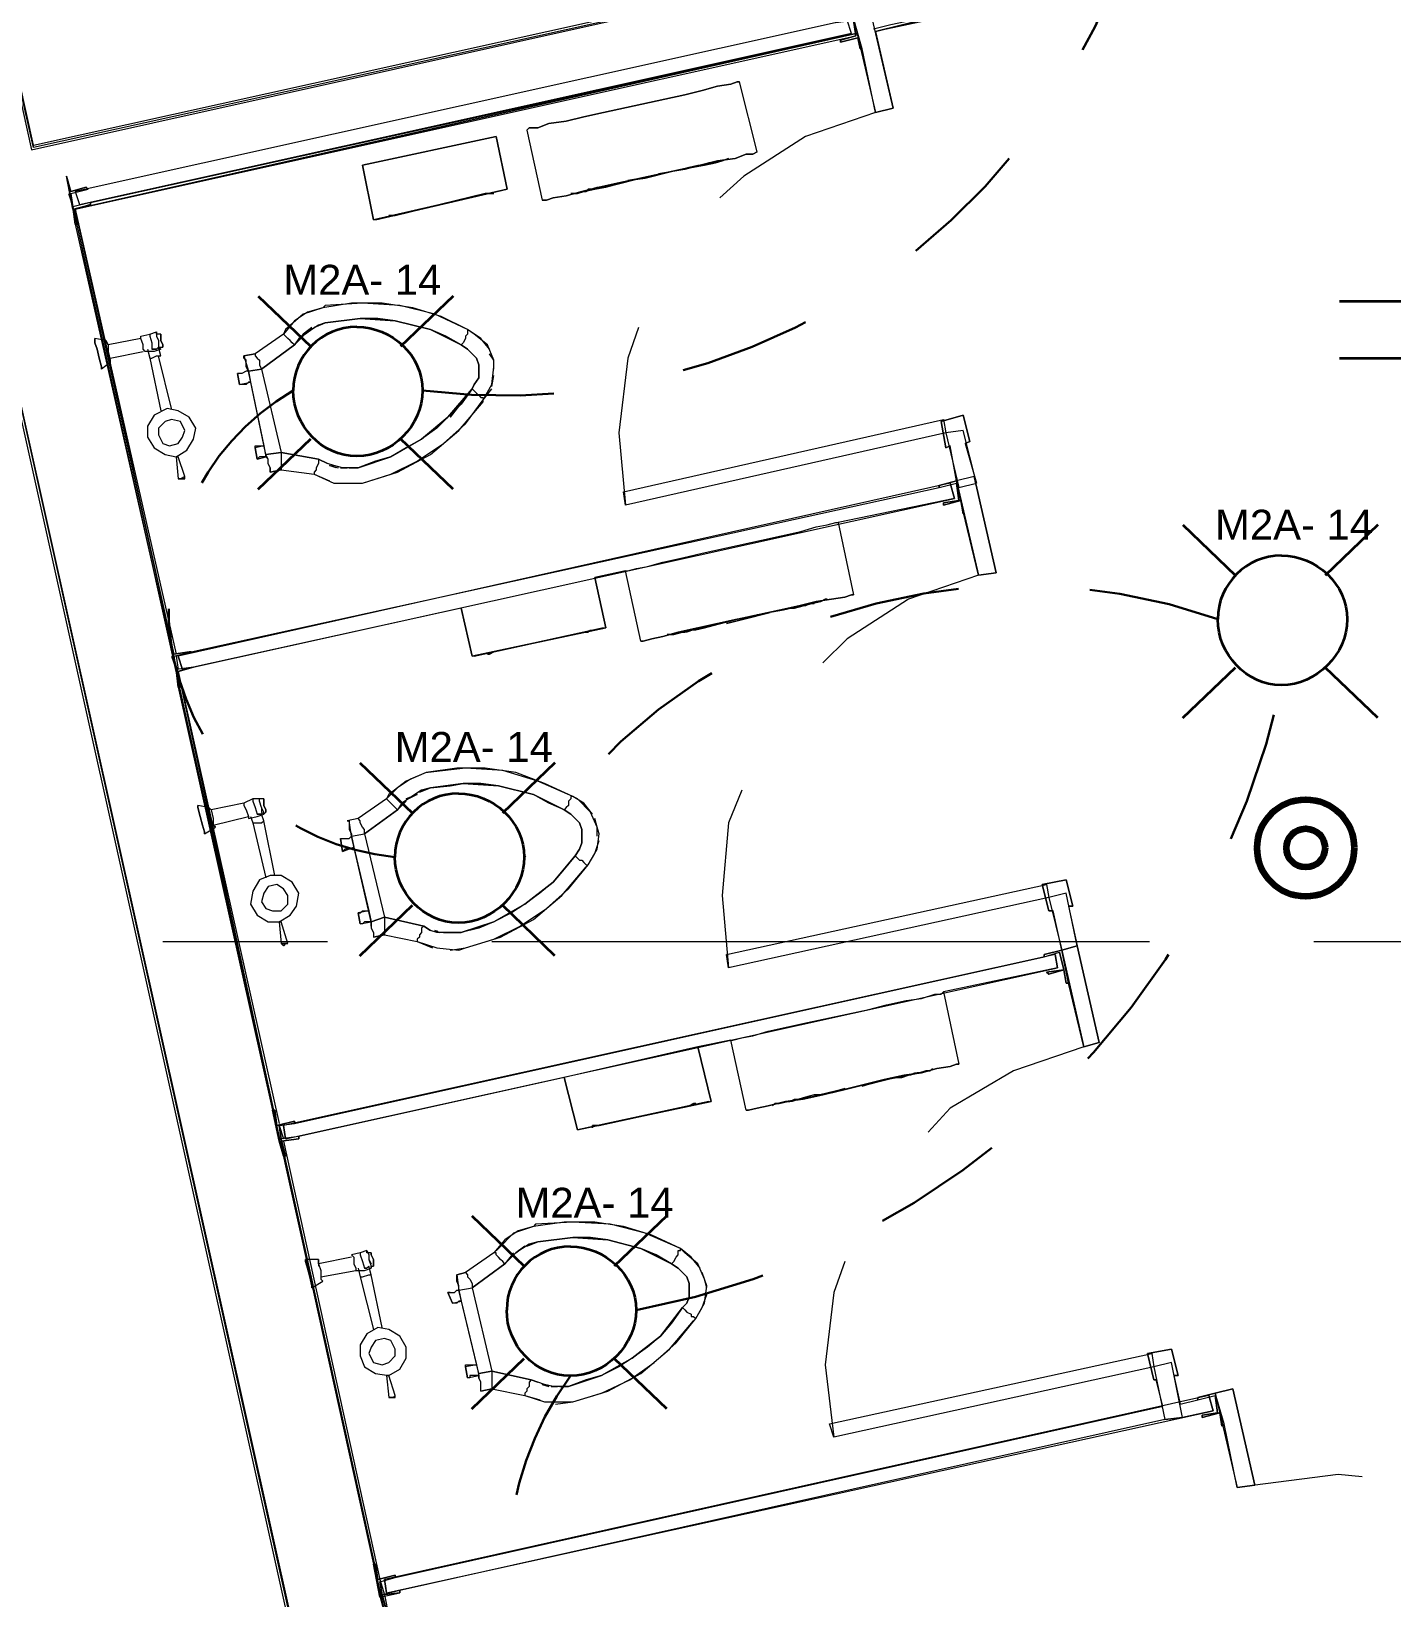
# Model space of a CAD drawing. Header units: millimetres. Extents: x 0.7 to 36.3, y 0.6 to 47.9.
# Drawn here: x 23.457 to 24.491, y 11.941 to 13.131 of the extents above; entities that cross this region are included whole.
import ezdxf

# ---------------------------------------------------------------- set-up
doc = ezdxf.new("R2010")
doc.units = ezdxf.units.MM
doc.header["$LTSCALE"] = 0.007
doc.linetypes.add('HIDDEN', pattern=[9.525, 6.35, -3.175])
doc.layers.add('Dotted', color=1, linetype='HIDDEN', lineweight=30, true_color=0xff0000)
doc.layers.add('PDF2_Geometry', color=7, linetype='Continuous')
doc.layers.add('PDF_Text', color=7, linetype='Continuous')
doc.layers.add('PDF_Geometry', color=7, linetype='Continuous', true_color=0x777777)
doc.styles.add('PDF Arial', font='arial.ttf')

msp = doc.modelspace()

# ---------------------------------------------------------------- linework, layer by layer
at = {"layer": 'Dotted', "color": 0, "linetype": 'Continuous', "lineweight": 200}
for radius in [0.0369, 0.0147]:
    msp.add_circle((24.426, 12.5105), radius, dxfattribs=at)
at = {"layer": 'Dotted', "linetype": 'HIDDEN', "lineweight": 30}
for centre, radius, start, end in [((23.8166, 13.3545), 0.5002, 262.9041, 36.4588), ((23.7524, 12.6934), 0.1907, 120.2114, 264.3649), ((24.2094, 12.2619), 0.4482, 70.476, 147.364), ((23.804, 12.7668), 0.618, 280.5447, 347.6186), ((24.0674, 11.9636), 0.2477, 143.969, 277.3678)]:
    msp.add_arc(centre, radius, start, end, dxfattribs=at)
at = {"layer": 'PDF2_Geometry', "lineweight": 35}
for points in [[(24.4518, 12.9261), (24.6168, 12.9261)], [(24.4518, 12.8827), (24.6168, 12.8827)]]:
    msp.add_lwpolyline(points, dxfattribs=at)
at = {"layer": 'PDF_Geometry', "lineweight": 18}
for points in [[(23.8274, 11.1495), (23.419, 12.9828), (23.3624, 13.2428), (23.4107, 13.2528), (23.4574, 13.0411), (24.1007, 13.1845), (23.9557, 13.8344), (23.3124, 13.6911), (23.3291, 13.6194), (23.2807, 13.6094), (23.2641, 13.6811), (23.2591, 13.6794), (22.9891, 13.6194), (22.9691, 13.7094), (23.984, 13.9361), (24.004, 13.8461), (24.159, 13.1461), (24.1107, 13.1361), (24.0974, 13.1328)], [(23.5024, 13.0011), (24.084, 13.1295)], [(23.489, 12.9978), (23.8957, 11.1645), (24.534, 11.3062)]]:
    msp.add_lwpolyline(points, dxfattribs=at)
at = {"layer": 'PDF_Geometry', "lineweight": 9}
for points in [[(23.3157, 13.6894), (23.954, 13.8311), (24.0974, 13.1861), (24.099, 13.1861), (24.099, 13.1845), (23.459, 13.0428), (23.4107, 13.2545), (23.459, 13.0428), (23.459, 13.0445), (23.4124, 13.2545), (23.4107, 13.2545), (23.4107, 13.2528), (23.4574, 13.0411), (24.1007, 13.1845)], [(23.419, 12.9828), (23.3624, 13.2428), (23.3607, 13.2428), (23.359, 13.2428), (23.4174, 12.9811), (23.4174, 12.9828), (23.419, 12.9828), (23.7907, 11.3145)], [(24.2023, 13.2478), (24.1424, 13.2345), (24.1624, 13.1445), (24.1607, 13.1445), (24.1607, 13.1461), (24.1607, 13.1445), (24.1624, 13.1445), (24.099, 13.1311), (24.1607, 13.1461), (24.099, 13.1311), (24.1124, 13.0728), (24.0957, 13.1445), (24.0824, 13.1411), (24.099, 13.0695), (24.1124, 13.0728), (24.099, 13.0695), (24.089, 13.1178), (24.0874, 13.1178), (24.0857, 13.1261), (24.0724, 13.1228), (24.0724, 13.1245), (24.084, 13.1278), (24.0824, 13.1395)], [(24.0807, 13.1295), (23.5024, 13.0011), (23.5024, 12.9995), (23.4907, 12.9961), (24.084, 13.1278)], [(24.084, 13.1295), (23.4907, 12.9961), (24.084, 13.1295)], [(23.5024, 13.0011), (24.084, 13.1295)], [(24.009, 13.0395), (23.9957, 13.0928)], [(24.099, 13.0695), (24.0457, 13.0511), (23.999, 13.0211), (23.9807, 13.0045)], [(23.834, 13.0561), (23.8457, 13.0028)], [(23.9774, 13.0311), (23.9757, 13.0311), (23.9724, 13.0311), (23.9674, 13.0295), (23.9607, 13.0278), (23.954, 13.0261), (23.934, 13.0228), (23.9507, 13.0261), (23.9574, 13.0278), (23.964, 13.0295), (23.969, 13.0295), (23.974, 13.0311), (23.9774, 13.0311), (23.9774, 13.0328)], [(23.489, 12.9961), (23.484, 13.0211), (23.4874, 13.0095), (23.499, 13.0128), (23.5007, 13.0111)], [(23.819, 13.0111), (23.719, 12.9878), (23.819, 13.0111)], [(23.4857, 13.0078), (23.489, 12.9978), (23.4907, 12.9845), (23.489, 12.9978), (23.4924, 12.9845), (23.4907, 12.9845), (23.5624, 12.6678), (23.5657, 12.6578), (23.5774, 12.6595), (23.579, 12.6595), (24.1474, 12.7845), (24.1474, 12.7861), (24.1607, 12.7895), (24.1557, 12.8161)], [(23.4874, 13.0078), (23.489, 12.9978)], [(23.8024, 13.0078), (23.734, 12.9911), (23.8024, 13.0078)], [(23.4907, 12.9961), (23.4907, 12.9961)], [(23.4907, 12.9845), (23.4924, 12.9845), (23.4907, 12.9961), (23.5657, 12.6578), (23.4907, 12.9961), (23.5674, 12.6578)], [(23.4907, 12.9961), (23.4907, 12.9961)], [(23.7857, 11.3262), (23.4174, 12.9811), (23.4174, 12.9828)], [(23.7874, 11.3262), (23.419, 12.9828), (23.7874, 11.3262)], [(23.639, 12.7995), (23.639, 12.7961), (23.6474, 12.7978), (23.6724, 12.7945), (23.6874, 12.7878), (23.704, 12.7878), (23.709, 12.7878), (23.7357, 12.7961), (23.7607, 12.8095), (23.7824, 12.8278), (23.8007, 12.8495), (23.8007, 12.8511), (23.8074, 12.8628), (23.809, 12.8761), (23.809, 12.8811), (23.804, 12.8928), (23.794, 12.9011), (23.789, 12.9045), (23.764, 12.9161), (23.7374, 12.9228), (23.709, 12.9245), (23.6807, 12.9228), (23.679, 12.9211), (23.664, 12.9161), (23.6507, 12.9045), (23.649, 12.9011), (23.6274, 12.8861), (23.619, 12.8845), (23.6274, 12.8861), (23.6274, 12.8845), (23.629, 12.8828), (23.6307, 12.8811), (23.6307, 12.8778), (23.6324, 12.8745), (23.6224, 12.8728), (23.624, 12.8645), (23.634, 12.8161), (23.6357, 12.8078), (23.6374, 12.8061)], [(23.8057, 12.8895), (23.799, 12.8978), (23.789, 12.9045), (23.769, 12.9145), (23.7474, 12.9211), (23.724, 12.9245), (23.7007, 12.9245), (23.679, 12.9211), (23.6674, 12.9178), (23.6574, 12.9111), (23.649, 12.9011), (23.6274, 12.8861)], [(23.6707, 12.9061), (23.664, 12.9011), (23.6574, 12.8928), (23.6324, 12.8745), (23.6474, 12.8111), (23.6757, 12.8061), (23.6824, 12.8028), (23.6757, 12.8061), (23.6757, 12.8028), (23.674, 12.7995), (23.674, 12.7978), (23.6724, 12.7961), (23.6724, 12.7945), (23.684, 12.7895)], [(23.6724, 12.9061), (23.6807, 12.9095), (23.6757, 12.9078), (23.6707, 12.9045), (23.6657, 12.9011), (23.6607, 12.8978), (23.6574, 12.8928), (23.6557, 12.8945), (23.654, 12.8961), (23.6524, 12.8978), (23.6507, 12.8995), (23.649, 12.9011)], [(23.664, 12.9011), (23.6707, 12.9061), (23.6657, 12.9011)], [(23.7924, 12.8595), (23.784, 12.8478), (23.774, 12.8378), (23.7657, 12.8295), (23.754, 12.8211), (23.7424, 12.8145), (23.7307, 12.8078), (23.719, 12.8045), (23.7057, 12.7995), (23.7307, 12.8078), (23.754, 12.8211), (23.774, 12.8378), (23.754, 12.8211), (23.7307, 12.8078), (23.7057, 12.7995), (23.699, 12.7995), (23.7057, 12.7995), (23.7307, 12.8078), (23.754, 12.8211), (23.774, 12.8378), (23.7924, 12.8595), (23.794, 12.8628), (23.7974, 12.8678), (23.7974, 12.8728), (23.7974, 12.8778), (23.7957, 12.8828), (23.7924, 12.8861), (23.789, 12.8895), (23.784, 12.8928), (23.7607, 12.9045), (23.734, 12.9111), (23.7074, 12.9128), (23.6807, 12.9095), (23.6724, 12.9061), (23.6807, 12.9095), (23.7074, 12.9128), (23.734, 12.9111), (23.7607, 12.9045), (23.784, 12.8928), (23.7724, 12.8995), (23.7607, 12.9045), (23.7474, 12.9078), (23.734, 12.9111), (23.7207, 12.9128), (23.7074, 12.9128), (23.694, 12.9111), (23.6807, 12.9095), (23.7074, 12.9128), (23.734, 12.9111), (23.7607, 12.9045), (23.784, 12.8928)], [(23.789, 12.9045), (23.789, 12.9028), (23.789, 12.9011), (23.7874, 12.8995), (23.7874, 12.8978), (23.7857, 12.8945), (23.784, 12.8928), (23.789, 12.8895), (23.7924, 12.8861), (23.7957, 12.8828), (23.7974, 12.8778), (23.7974, 12.8728), (23.7974, 12.8678), (23.794, 12.8628), (23.7924, 12.8595), (23.7757, 12.8378), (23.7924, 12.8595), (23.794, 12.8578), (23.7957, 12.8561), (23.7974, 12.8545), (23.799, 12.8528), (23.8007, 12.8528), (23.8007, 12.8511)], [(23.919, 12.9061), (23.9107, 12.8828), (23.904, 12.8261), (23.909, 12.7711), (23.9074, 12.7811), (24.1507, 12.8361), (24.1524, 12.8261), (23.909, 12.7711)], [(23.514, 12.8961), (23.5057, 12.8978)], [(23.5407, 12.8978), (23.5157, 12.8928), (23.514, 12.8961), (23.5157, 12.8928), (23.5157, 12.8878), (23.5174, 12.8811), (23.5174, 12.8795), (23.5107, 12.8745)], [(23.5557, 12.9011), (23.5524, 12.9011), (23.5524, 12.9028), (23.5524, 12.8995), (23.554, 12.8961), (23.554, 12.8911), (23.5557, 12.8895), (23.5507, 12.8878), (23.544, 12.8878), (23.5424, 12.8895), (23.5424, 12.8928), (23.5407, 12.8978), (23.5407, 12.8995), (23.5474, 12.9011), (23.5524, 12.9028)], [(23.5474, 12.9011), (23.5474, 12.8995), (23.549, 12.8945), (23.549, 12.8895)], [(23.554, 12.8961), (23.554, 12.8928), (23.554, 12.8911), (23.5557, 12.8895)], [(23.6224, 12.8728), (23.6324, 12.8745), (23.6574, 12.8928), (23.664, 12.8995), (23.6574, 12.8928)], [(23.5174, 12.8828), (23.5424, 12.8878)], [(23.5174, 12.8795), (23.5174, 12.8811)], [(23.5457, 12.8895), (23.5474, 12.8828), (23.549, 12.8828), (23.5524, 12.8845), (23.5557, 12.8845), (23.554, 12.8911), (23.5574, 12.8911)], [(23.5474, 12.8828), (23.5557, 12.8428)], [(23.564, 12.8445), (23.554, 12.8845)], [(23.809, 12.8745), (23.809, 12.8811), (23.8057, 12.8861)], [(23.6474, 12.7978), (23.639, 12.7961), (23.639, 12.7978), (23.639, 12.7995), (23.6374, 12.8028), (23.6374, 12.8061), (23.6357, 12.8095), (23.6224, 12.8728), (23.6207, 12.8728), (23.6174, 12.8711), (23.6157, 12.8711), (23.614, 12.8711), (23.6157, 12.8628), (23.614, 12.8711)], [(23.6324, 12.8745), (23.6474, 12.8111), (23.6357, 12.8095), (23.6474, 12.8111)], [(23.8074, 12.8611), (23.809, 12.8695)], [(23.6957, 12.7878), (23.709, 12.7878), (23.7307, 12.7945), (23.7507, 12.8045), (23.7707, 12.8178), (23.7874, 12.8328), (23.8007, 12.8511), (23.8074, 12.8595)], [(24.1524, 12.8145), (24.149, 12.8345), (24.1524, 12.8145)], [(24.1707, 12.8195), (24.1657, 12.8395), (24.1707, 12.8195)], [(23.7057, 12.7995), (23.699, 12.7995), (23.694, 12.7995), (23.6874, 12.8011), (23.6824, 12.8028), (23.6757, 12.8061), (23.6474, 12.8111), (23.6474, 12.8078), (23.6474, 12.8045), (23.6474, 12.8028), (23.6474, 12.7995), (23.6474, 12.7978), (23.6724, 12.7945)], [(24.1673, 12.8178), (24.1707, 12.8195), (24.1673, 12.8178)], [(24.1673, 12.8178), (24.1757, 12.7878)], [(23.5674, 12.8078), (23.569, 12.7911)], [(23.5674, 12.8078), (23.569, 12.8078), (23.5674, 12.8078)], [(23.574, 12.7911), (23.574, 12.7928), (23.569, 12.8078)], [(23.689, 12.7995), (23.684, 12.8011), (23.6907, 12.7995)], [(23.6857, 12.8011), (23.6874, 12.8011)], [(23.694, 12.7995), (23.6957, 12.7995)], [(23.569, 12.7911), (23.569, 12.7911)], [(23.5724, 12.6462), (24.159, 12.7761), (24.1557, 12.7878), (23.569, 12.6562), (23.5724, 12.6462), (23.569, 12.6562)], [(24.1557, 12.7878), (24.159, 12.7761), (24.0707, 12.7578), (24.0824, 12.7028)], [(24.174, 12.7928), (24.1907, 12.7195), (24.174, 12.7928), (24.1607, 12.7895), (24.1773, 12.7178), (24.1907, 12.7195), (24.1773, 12.7178), (24.1657, 12.7661), (24.1657, 12.7645), (24.164, 12.7745), (24.1507, 12.7711), (24.1507, 12.7728), (24.1624, 12.7745), (24.1607, 12.7878)], [(23.909, 12.7211), (23.9107, 12.7211), (23.9174, 12.7228), (23.9257, 12.7245), (23.9374, 12.7278), (23.9524, 12.7311), (23.9674, 12.7345), (24.0124, 12.7445), (24.0274, 12.7478), (24.0424, 12.7511), (24.054, 12.7545), (24.0624, 12.7561), (24.069, 12.7578), (24.0707, 12.7578)], [(23.9207, 12.6678), (23.909, 12.7211), (23.8857, 12.7161)], [(24.1773, 12.7178), (24.124, 12.6995), (24.0774, 12.6695), (24.059, 12.6512)], [(23.784, 12.6928), (23.5807, 12.6478), (23.569, 12.6445)], [(23.8924, 12.6778), (23.794, 12.6562), (23.8924, 12.6778)], [(23.9524, 12.6745), (23.954, 12.6745), (23.9574, 12.6762), (23.9624, 12.6762), (23.969, 12.6778), (23.9757, 12.6795), (23.994, 12.6845), (23.979, 12.6812), (23.9724, 12.6795), (23.9657, 12.6778), (23.9607, 12.6762), (23.9557, 12.6745), (23.9524, 12.6745), (23.9507, 12.6745)], [(23.5674, 12.6445), (23.5624, 12.6678), (23.5657, 12.6578), (23.5774, 12.6595), (23.579, 12.6595), (23.5774, 12.6595), (23.5657, 12.6578), (23.5624, 12.6678)], [(23.8774, 12.6745), (23.809, 12.6595), (23.8774, 12.6745)], [(23.564, 12.6562), (23.5674, 12.6462), (23.569, 12.6328), (23.5674, 12.6462), (23.5707, 12.6328), (23.569, 12.6328), (23.6407, 12.3112), (23.6424, 12.3112), (23.644, 12.2995), (23.6574, 12.3028), (23.6574, 12.3012), (23.6574, 12.3028), (23.644, 12.2995), (23.6424, 12.3112), (23.6407, 12.3112)], [(23.5657, 12.6562), (23.5674, 12.6462)], [(23.5674, 12.6562), (23.569, 12.6462)], [(23.569, 12.6445), (23.5807, 12.6478), (23.569, 12.6445)], [(23.569, 12.6328), (23.5707, 12.6328), (23.569, 12.6445), (23.644, 12.2995), (23.569, 12.6445), (23.6457, 12.3012)], [(23.7157, 12.4512), (23.7157, 12.4545), (23.7007, 12.5195), (23.7107, 12.5212), (23.7257, 12.4578), (23.7157, 12.4545), (23.7157, 12.4512), (23.7157, 12.4495), (23.7174, 12.4462), (23.7174, 12.4445), (23.7174, 12.4428), (23.7257, 12.4445), (23.7507, 12.4395), (23.7657, 12.4345), (23.7824, 12.4328), (23.7874, 12.4345), (23.814, 12.4428), (23.839, 12.4562), (23.8607, 12.4745), (23.879, 12.4962), (23.8807, 12.4978), (23.8874, 12.5095), (23.889, 12.5212), (23.8874, 12.5262), (23.8824, 12.5378), (23.8724, 12.5478), (23.869, 12.5495), (23.8424, 12.5612), (23.8157, 12.5695), (23.7874, 12.5712), (23.759, 12.5678), (23.7574, 12.5678), (23.7424, 12.5612), (23.729, 12.5512), (23.7274, 12.5478), (23.7057, 12.5328), (23.6974, 12.5312), (23.699, 12.5312), (23.699, 12.5295), (23.699, 12.5278), (23.699, 12.5245), (23.7007, 12.5212), (23.7007, 12.5195), (23.699, 12.5312)], [(23.884, 12.5362), (23.8774, 12.5445), (23.869, 12.5495), (23.8474, 12.5595), (23.8257, 12.5678), (23.8024, 12.5712), (23.7807, 12.5712), (23.7574, 12.5678), (23.7457, 12.5628), (23.7357, 12.5562), (23.7274, 12.5478), (23.7057, 12.5328)], [(23.7757, 12.4462), (23.7707, 12.4462), (23.7774, 12.4462), (23.784, 12.4462), (23.809, 12.4545), (23.8324, 12.4678), (23.854, 12.4845), (23.8707, 12.5045), (23.874, 12.5095), (23.8757, 12.5145), (23.8757, 12.5195), (23.8757, 12.5245), (23.874, 12.5295), (23.8707, 12.5328), (23.8674, 12.5362), (23.8624, 12.5395), (23.839, 12.5512), (23.8124, 12.5578), (23.7857, 12.5595), (23.7607, 12.5562), (23.7524, 12.5528), (23.7607, 12.5562), (23.7757, 12.5578), (23.7857, 12.5595), (23.8124, 12.5578), (23.839, 12.5512), (23.8624, 12.5395), (23.8507, 12.5445), (23.839, 12.5512), (23.8257, 12.5545), (23.8124, 12.5578), (23.799, 12.5595), (23.7857, 12.5595), (23.7724, 12.5578), (23.7607, 12.5562), (23.7757, 12.5578), (23.7857, 12.5595), (23.8124, 12.5578), (23.839, 12.5512), (23.8624, 12.5395)], [(23.634, 12.5478), (23.6307, 12.5478), (23.6257, 12.5478), (23.619, 12.5445), (23.594, 12.5395), (23.5924, 12.5412), (23.594, 12.5395), (23.5957, 12.5328), (23.5957, 12.5278), (23.5974, 12.5262)], [(23.6257, 12.5478), (23.6257, 12.5462), (23.6274, 12.5412), (23.629, 12.5362)], [(23.6324, 12.5412), (23.6324, 12.5378), (23.634, 12.5362), (23.634, 12.5378), (23.6324, 12.5412), (23.6307, 12.5462), (23.6307, 12.5478)], [(23.7524, 12.5528), (23.7607, 12.5562), (23.754, 12.5545), (23.749, 12.5512), (23.744, 12.5478), (23.739, 12.5445), (23.7357, 12.5395), (23.734, 12.5412), (23.7324, 12.5428), (23.7307, 12.5445), (23.729, 12.5462), (23.7274, 12.5478)], [(23.7507, 12.5512), (23.7424, 12.5478), (23.7507, 12.5512), (23.744, 12.5478)], [(23.869, 12.5495), (23.8674, 12.5495), (23.8674, 12.5478), (23.8657, 12.5462), (23.8657, 12.5428), (23.864, 12.5412), (23.8624, 12.5395), (23.8674, 12.5362), (23.8707, 12.5328), (23.874, 12.5295), (23.8757, 12.5245), (23.8757, 12.5195), (23.8757, 12.5145), (23.874, 12.5095), (23.8707, 12.5045), (23.854, 12.4845), (23.8324, 12.4678), (23.809, 12.4545), (23.784, 12.4462), (23.7774, 12.4462)], [(23.9974, 12.5545), (23.9874, 12.5295), (23.9824, 12.4745), (23.9874, 12.4195), (23.9857, 12.4295), (24.229, 12.4828), (24.2307, 12.4728), (23.9874, 12.4195)], [(23.5924, 12.5412), (23.584, 12.5428)], [(23.619, 12.5445), (23.619, 12.5428), (23.6207, 12.5395), (23.6224, 12.5345), (23.6224, 12.5328), (23.629, 12.5345), (23.634, 12.5362), (23.6357, 12.5378)], [(23.6424, 12.4895), (23.634, 12.5312), (23.6324, 12.5362)], [(23.7107, 12.5212), (23.7357, 12.5395), (23.7424, 12.5462), (23.7357, 12.5395), (23.7107, 12.5212), (23.7257, 12.4578), (23.7257, 12.4545), (23.7257, 12.4512), (23.7257, 12.4478), (23.7257, 12.4462), (23.7257, 12.4445), (23.7507, 12.4395)], [(23.7357, 12.5395), (23.7424, 12.5462)], [(23.589, 12.5212), (23.5974, 12.5262), (23.5957, 12.5278), (23.6224, 12.5345)], [(23.624, 12.5345), (23.6257, 12.5295), (23.6357, 12.4878)], [(23.6257, 12.5295), (23.6274, 12.5295), (23.6324, 12.5295), (23.634, 12.5312)], [(23.7007, 12.5195), (23.7107, 12.5212), (23.7107, 12.5245), (23.709, 12.5262), (23.7074, 12.5295), (23.7074, 12.5312), (23.7057, 12.5328), (23.6974, 12.5312)], [(23.8874, 12.5195), (23.8874, 12.5262), (23.8857, 12.5328)], [(23.6924, 12.5178), (23.694, 12.5078), (23.6924, 12.5178), (23.694, 12.5178), (23.6957, 12.5178), (23.6974, 12.5178), (23.699, 12.5178), (23.7007, 12.5195), (23.7024, 12.5112), (23.714, 12.4628), (23.7157, 12.4545), (23.7257, 12.4578), (23.7557, 12.4512), (23.7607, 12.4478), (23.7557, 12.4512), (23.754, 12.4495), (23.754, 12.4462), (23.7524, 12.4445), (23.7524, 12.4428), (23.7507, 12.4412), (23.7507, 12.4395), (23.7624, 12.4345)], [(23.7757, 12.4328), (23.7874, 12.4345), (23.809, 12.4412), (23.829, 12.4512), (23.849, 12.4645), (23.8657, 12.4795), (23.8807, 12.4978), (23.8857, 12.5062), (23.889, 12.5162)], [(23.8707, 12.5045), (23.8624, 12.4945), (23.854, 12.4845), (23.844, 12.4762), (23.8324, 12.4678), (23.8224, 12.4612), (23.809, 12.4545), (23.7974, 12.4495), (23.784, 12.4462), (23.809, 12.4545), (23.8324, 12.4678), (23.854, 12.4845), (23.8707, 12.5045), (23.8724, 12.5028), (23.874, 12.5012), (23.8757, 12.5012), (23.8774, 12.4995), (23.879, 12.4978), (23.8807, 12.4978)], [(24.2307, 12.4628), (24.2257, 12.4828), (24.2307, 12.4628)], [(24.2457, 12.4662), (24.2523, 12.4362), (24.244, 12.4762), (24.2307, 12.4728), (24.2407, 12.4328), (24.2523, 12.4362), (24.2407, 12.4328), (24.234, 12.4628)], [(24.249, 12.4662), (24.244, 12.4862), (24.249, 12.4662)], [(24.2457, 12.4662), (24.249, 12.4662), (24.2457, 12.4662)], [(23.6457, 12.4545), (23.6474, 12.4378), (23.649, 12.4362)], [(23.6457, 12.4545), (23.6474, 12.4545), (23.6457, 12.4545)], [(23.6524, 12.4378), (23.6474, 12.4545)], [(23.784, 12.4462), (23.779, 12.4462), (23.7724, 12.4462), (23.7657, 12.4462), (23.7607, 12.4478), (23.7557, 12.4512), (23.7257, 12.4578)], [(23.5574, 12.4395), (23.6824, 12.4395)], [(23.7257, 12.4445), (23.7174, 12.4428)], [(23.7657, 12.4478), (23.7657, 12.4462)], [(23.7724, 12.4462), (23.774, 12.4462)], [(23.8074, 12.4395), (24.3073, 12.4395)], [(24.4323, 12.4395), (24.5573, 12.4395)], [(23.6457, 12.2878), (23.6407, 12.3112), (23.6424, 12.3112), (23.644, 12.2995), (23.6574, 12.3028), (23.6574, 12.3012), (24.2273, 12.4278), (24.2273, 12.4295), (24.2407, 12.4328), (24.2523, 12.4362), (24.269, 12.3628), (24.2523, 12.4362), (24.2407, 12.4328), (24.2573, 12.3595), (24.269, 12.3628), (24.2573, 12.3595), (24.2457, 12.4078), (24.244, 12.4078), (24.2423, 12.4178), (24.2307, 12.4145), (24.229, 12.4162), (24.2423, 12.4178), (24.239, 12.4312)], [(23.6507, 12.2895), (24.2373, 12.4195), (24.2357, 12.4295), (23.649, 12.2995), (23.6507, 12.2895), (23.649, 12.2995)], [(23.6524, 12.4378), (23.6524, 12.4378)], [(24.2357, 12.4295), (24.2373, 12.4195), (24.1507, 12.4012), (24.1624, 12.3462)], [(23.989, 12.3645), (23.9907, 12.3645), (23.9974, 12.3662), (24.0057, 12.3678), (24.0174, 12.3712), (24.0324, 12.3745), (24.0474, 12.3778), (24.094, 12.3878), (24.1074, 12.3912), (24.1224, 12.3945), (24.134, 12.3962), (24.144, 12.3995), (24.149, 12.3995), (24.1507, 12.4012)], [(24.0007, 12.3112), (23.989, 12.3645), (23.964, 12.3595), (23.8624, 12.3362), (23.8724, 12.2962), (23.974, 12.3178), (23.964, 12.3595), (23.974, 12.3178), (23.8724, 12.2962), (23.8624, 12.3362), (23.6607, 12.2912), (23.6607, 12.2895), (23.6474, 12.2878), (23.6507, 12.2762), (23.649, 12.2762)], [(24.2573, 12.3595), (24.204, 12.3412), (24.1557, 12.3128), (24.139, 12.2945)], [(23.9724, 12.3178), (23.8724, 12.2962), (23.9724, 12.3178)], [(23.9574, 12.3145), (23.889, 12.2995), (23.9574, 12.3145)], [(23.644, 12.2978), (23.6457, 12.2878), (23.649, 12.2762), (23.6457, 12.2878), (23.6474, 12.2895), (23.6507, 12.2762), (23.649, 12.2762), (23.7174, 11.9662), (23.719, 11.9662), (23.7207, 11.9545), (23.734, 11.9578), (23.734, 11.9562), (23.734, 11.9578), (23.7207, 11.9545), (23.719, 11.9662), (23.7174, 11.9662)], [(23.6474, 12.2895), (23.6457, 12.2995), (23.6474, 12.2895), (23.6457, 12.2995), (23.6474, 12.2895), (23.6457, 12.2995), (23.649, 12.2895)], [(23.649, 12.2878), (23.7224, 11.9545), (23.7257, 11.9428), (23.7324, 11.9095), (23.724, 11.9428), (23.7224, 11.9528), (23.724, 11.9428), (23.7324, 11.9095)], [(23.799, 12.0978), (23.8074, 12.0995), (23.8324, 12.0945), (23.8474, 12.0895), (23.864, 12.0895), (23.869, 12.0895), (23.8957, 12.0978), (23.9207, 12.1112), (23.9424, 12.1295), (23.9607, 12.1512), (23.9624, 12.1528), (23.969, 12.1645), (23.9707, 12.1778), (23.969, 12.1828), (23.964, 12.1945), (23.954, 12.2028), (23.9507, 12.2062), (23.924, 12.2178), (23.8974, 12.2245), (23.869, 12.2262), (23.8407, 12.2245), (23.839, 12.2228), (23.824, 12.2178), (23.8124, 12.2062), (23.809, 12.2028), (23.7874, 12.1878), (23.7807, 12.1862), (23.7874, 12.1878), (23.789, 12.1862), (23.789, 12.1845), (23.7907, 12.1828), (23.7924, 12.1795), (23.7924, 12.1762), (23.8074, 12.1128), (23.7974, 12.1112), (23.8074, 12.1128)], [(23.9657, 12.1912), (23.959, 12.1995), (23.9507, 12.2062), (23.929, 12.2162), (23.9074, 12.2228), (23.8857, 12.2262), (23.8624, 12.2262), (23.839, 12.2228), (23.8274, 12.2195), (23.8174, 12.2128), (23.809, 12.2028), (23.7874, 12.1878)], [(23.944, 12.1945), (23.949, 12.1912), (23.9524, 12.1878), (23.9557, 12.1845), (23.9574, 12.1795), (23.9574, 12.1745), (23.9574, 12.1695), (23.9557, 12.1645), (23.9524, 12.1612), (23.9357, 12.1395), (23.914, 12.1228), (23.8907, 12.1095), (23.8657, 12.1012), (23.859, 12.1012), (23.8657, 12.1012), (23.8907, 12.1095), (23.914, 12.1228), (23.9357, 12.1395), (23.9524, 12.1612), (23.9557, 12.1645), (23.9574, 12.1695), (23.9574, 12.1745), (23.9574, 12.1795), (23.9557, 12.1845), (23.9524, 12.1878), (23.949, 12.1912), (23.944, 12.1945), (23.9207, 12.2062), (23.8957, 12.2128), (23.869, 12.2145), (23.8424, 12.2112), (23.834, 12.2078), (23.8424, 12.2112), (23.869, 12.2145), (23.8957, 12.2128), (23.9207, 12.2062), (23.944, 12.1945), (23.9324, 12.2012), (23.9207, 12.2062), (23.9074, 12.2095), (23.8957, 12.2128), (23.8824, 12.2145), (23.869, 12.2145), (23.8557, 12.2128), (23.8424, 12.2112), (23.869, 12.2145), (23.8957, 12.2128), (23.9207, 12.2062), (23.944, 12.1945), (23.9457, 12.1962), (23.9474, 12.1995), (23.949, 12.2012), (23.949, 12.2028), (23.949, 12.2045), (23.9507, 12.2045), (23.9507, 12.2062)], [(23.7124, 12.2045), (23.7074, 12.2028), (23.7007, 12.2012), (23.7024, 12.1995), (23.7024, 12.1945), (23.704, 12.1912), (23.704, 12.1895)], [(23.7074, 12.2028), (23.7074, 12.2012), (23.709, 12.1962), (23.7107, 12.1912)], [(23.7157, 12.2028), (23.7124, 12.2028), (23.7124, 12.2045), (23.714, 12.2012), (23.714, 12.1978), (23.7157, 12.1928), (23.7157, 12.1912)], [(23.824, 12.2028), (23.8174, 12.1945), (23.7924, 12.1762), (23.8074, 12.1128), (23.8374, 12.1062), (23.8424, 12.1045), (23.8374, 12.1062), (23.8357, 12.1045), (23.8357, 12.1012), (23.834, 12.0995), (23.834, 12.0978), (23.8324, 12.0962), (23.8324, 12.0945), (23.844, 12.0912)], [(23.834, 12.2078), (23.8424, 12.2112), (23.8357, 12.2095), (23.8307, 12.2062), (23.8257, 12.2028), (23.8224, 12.1995), (23.8174, 12.1945), (23.8157, 12.1962), (23.814, 12.1978), (23.8124, 12.1995), (23.8107, 12.2012), (23.8107, 12.2028), (23.809, 12.2028)], [(23.8257, 12.2028), (23.8324, 12.2078)], [(23.6757, 12.1978), (23.6657, 12.1978)], [(23.7007, 12.1995), (23.6757, 12.1945), (23.6757, 12.1928)], [(23.6757, 12.1945), (23.6757, 12.1978), (23.6757, 12.1945), (23.6774, 12.1895), (23.6774, 12.1828), (23.679, 12.1812)], [(23.6774, 12.1845), (23.704, 12.1895), (23.7107, 12.1895), (23.7157, 12.1912), (23.7157, 12.1928), (23.7174, 12.1928)], [(23.7057, 12.1912), (23.7074, 12.1845), (23.7174, 12.1445)], [(23.714, 12.1978), (23.7157, 12.1945)], [(23.724, 12.1462), (23.7157, 12.1862), (23.714, 12.1928)], [(23.7157, 12.1928), (23.7157, 12.1928)], [(23.8074, 12.0995), (23.799, 12.0978), (23.799, 12.0995), (23.799, 12.1012), (23.799, 12.1045), (23.7974, 12.1078), (23.7974, 12.1112), (23.7824, 12.1745), (23.7924, 12.1762), (23.8174, 12.1945), (23.824, 12.2012), (23.8174, 12.1945)], [(24.0757, 12.1962), (24.0674, 12.1728), (24.0607, 12.1178), (24.0674, 12.0628), (24.064, 12.0728), (24.309, 12.1262), (24.3107, 12.1162), (24.0674, 12.0628)], [(23.6707, 12.1762), (23.679, 12.1812), (23.6774, 12.1828)], [(23.7074, 12.1845), (23.709, 12.1845), (23.714, 12.1862), (23.7157, 12.1862)], [(23.9707, 12.1762), (23.969, 12.1828), (23.9674, 12.1878)], [(23.7757, 12.1728), (23.774, 12.1728), (23.7757, 12.1728), (23.7774, 12.1728), (23.779, 12.1728), (23.7807, 12.1745), (23.7824, 12.1745), (23.784, 12.1662), (23.7957, 12.1178), (23.7974, 12.1095), (23.7974, 12.1078)], [(23.7824, 12.1745), (23.7924, 12.1762)], [(23.8557, 12.0878), (23.869, 12.0895), (23.8907, 12.0962), (23.9124, 12.1062), (23.9307, 12.1195), (23.9474, 12.1345), (23.9624, 12.1528), (23.9674, 12.1612), (23.9707, 12.1712)], [(23.9524, 12.1612), (23.944, 12.1495), (23.9357, 12.1395), (23.9257, 12.1312), (23.914, 12.1228), (23.904, 12.1162), (23.8907, 12.1095), (23.879, 12.1062), (23.8657, 12.1012), (23.8907, 12.1095), (23.914, 12.1228), (23.9357, 12.1395), (23.9524, 12.1612), (23.954, 12.1595), (23.9557, 12.1578), (23.959, 12.1562), (23.959, 12.1545), (23.9607, 12.1545), (23.9624, 12.1528)], [(24.3523, 12.0945), (24.3557, 12.0828), (24.3323, 12.0778), (24.324, 12.1195), (24.3107, 12.1162), (24.319, 12.0762), (24.3323, 12.0778), (24.319, 12.0762), (23.7374, 11.9462), (23.7374, 11.9445), (23.724, 11.9428), (23.7274, 11.9312), (23.7257, 11.9295)], [(24.3107, 12.1062), (24.3057, 12.1262), (24.3107, 12.1062)], [(24.329, 12.1095), (24.324, 12.1295), (24.329, 12.1095)], [(23.7224, 11.9412), (23.7174, 11.9662), (23.719, 11.9662), (23.7207, 11.9545), (23.734, 11.9578), (23.734, 11.9562), (24.3173, 12.0862), (24.3123, 12.1062)], [(23.7274, 12.1095), (23.729, 12.0928), (23.7307, 12.0928)], [(23.729, 12.1095), (23.7274, 12.1095), (23.729, 12.1095)], [(23.734, 12.0928), (23.734, 12.0945), (23.729, 12.1095)], [(23.8657, 12.1012), (23.8607, 12.1012), (23.854, 12.1012), (23.8474, 12.1028), (23.8424, 12.1045), (23.8374, 12.1062), (23.8074, 12.1128), (23.8074, 12.1095), (23.8074, 12.1062), (23.8074, 12.1045), (23.8074, 12.1012), (23.8074, 12.0995), (23.8324, 12.0945)], [(24.3257, 12.1095), (24.329, 12.1095), (24.3257, 12.1095)], [(24.3257, 12.1095), (24.3307, 12.0878), (24.344, 12.0912), (24.344, 12.0928), (24.3573, 12.0962), (24.3707, 12.0995), (24.3873, 12.0262), (24.3707, 12.0995), (24.3573, 12.0962), (24.374, 12.0245), (24.3873, 12.0262), (24.374, 12.0245), (24.364, 12.0728), (24.3623, 12.0712), (24.3607, 12.0812), (24.3473, 12.0778), (24.3473, 12.0795), (24.359, 12.0812), (24.3573, 12.0945)], [(23.7274, 11.9445), (24.3557, 12.0828), (24.3523, 12.0945), (23.7257, 11.9545), (23.7274, 11.9445), (23.7257, 11.9545)], [(23.8474, 12.1028), (23.8474, 12.1028)], [(23.854, 12.1012), (23.8557, 12.1012)], [(24.3857, 12.0262), (24.4507, 12.0345), (24.469, 12.0328)], [(23.7207, 11.9528), (23.7224, 11.9428), (23.7257, 11.9295), (23.7224, 11.9428), (23.724, 11.9428), (23.7274, 11.9312), (23.7257, 11.9295), (23.7307, 11.9095), (23.7707, 11.9178), (23.7307, 11.9095), (23.7307, 11.9078), (23.7307, 11.9062), (23.7307, 11.9045), (23.7324, 11.9012), (23.7324, 11.8995), (23.8074, 11.5612), (23.809, 11.5579), (23.809, 11.5562), (23.809, 11.5545), (23.809, 11.5529), (23.809, 11.5512)], [(23.7224, 11.9528), (23.724, 11.9428)]]:
    msp.add_lwpolyline(points, dxfattribs=at)
for points in [[(24.0974, 13.1861), (24.099, 13.1861), (24.099, 13.1845), (23.459, 13.0428), (23.459, 13.0445)], [(23.494, 12.9995), (24.0807, 13.1295), (24.0774, 13.1395), (23.4907, 13.0095)], [(24.0824, 13.1395), (24.084, 13.1278), (24.0724, 13.1245), (24.0724, 13.1228), (24.0857, 13.1261), (24.0874, 13.1178), (24.089, 13.1178), (24.0824, 13.1411), (24.069, 13.1395), (24.069, 13.1378)], [(24.084, 13.1295), (24.084, 13.1278), (24.0724, 13.1245), (24.0724, 13.1228), (24.0857, 13.1261), (24.0874, 13.1178), (24.089, 13.1178), (24.0874, 13.1178), (24.0857, 13.1261), (24.0724, 13.1228), (24.0724, 13.1245), (24.084, 13.1278)], [(23.939, 13.0795), (23.954, 13.0828), (23.9674, 13.0861), (23.979, 13.0895), (23.989, 13.0911), (23.994, 13.0928), (23.9957, 13.0928), (23.994, 13.0928), (23.989, 13.0911), (23.979, 13.0895), (23.9674, 13.0861), (23.954, 13.0828), (23.939, 13.0795), (23.8924, 13.0695), (23.8774, 13.0661), (23.864, 13.0628), (23.8507, 13.0611), (23.8424, 13.0578), (23.8357, 13.0578), (23.834, 13.0561), (23.8357, 13.0578), (23.8424, 13.0578), (23.8507, 13.0611), (23.864, 13.0628), (23.8774, 13.0661), (23.8924, 13.0695)], [(23.8107, 13.0511), (23.709, 13.0295), (23.7174, 12.9878), (23.819, 13.0111), (23.8107, 13.0511), (23.819, 13.0111), (23.7174, 12.9878), (23.709, 13.0295)], [(23.9507, 13.0261), (23.904, 13.0161), (23.889, 13.0128), (23.8757, 13.0095), (23.864, 13.0061), (23.854, 13.0045), (23.849, 13.0028), (23.8457, 13.0028), (23.849, 13.0028), (23.854, 13.0045), (23.864, 13.0061), (23.8757, 13.0095), (23.889, 13.0128), (23.904, 13.0161), (23.9507, 13.0261), (23.9657, 13.0295), (23.979, 13.0328), (23.9924, 13.0345), (24.0007, 13.0378), (24.0057, 13.0378), (24.009, 13.0395), (24.0057, 13.0378), (24.0007, 13.0378), (23.9924, 13.0345), (23.979, 13.0328), (23.9657, 13.0295), (23.9507, 13.0261), (23.9607, 13.0278), (23.969, 13.0295), (23.9774, 13.0311), (23.9824, 13.0328), (23.9874, 13.0345), (23.9824, 13.0328), (23.9774, 13.0311), (23.969, 13.0295), (23.9607, 13.0278), (23.9507, 13.0261), (23.904, 13.0161), (23.894, 13.0128), (23.8857, 13.0111), (23.8774, 13.0095), (23.8724, 13.0078), (23.8674, 13.0078), (23.8724, 13.0078), (23.8774, 13.0095), (23.8857, 13.0111), (23.894, 13.0128), (23.904, 13.0161)], [(23.9307, 13.0211), (23.9107, 13.0178), (23.924, 13.0195), (23.944, 13.0245)], [(23.489, 12.9978), (23.4874, 13.0078), (23.5007, 13.0111), (23.499, 13.0128), (23.4874, 13.0095), (23.484, 13.0211), (23.489, 12.9961), (23.5024, 12.9995), (23.5024, 13.0011)], [(23.9207, 13.0195), (23.904, 13.0161), (23.8974, 13.0145), (23.8907, 13.0128), (23.8857, 13.0111), (23.8807, 13.0111), (23.879, 13.0095), (23.8774, 13.0095), (23.879, 13.0095), (23.8824, 13.0111), (23.8874, 13.0128), (23.894, 13.0128), (23.9007, 13.0145)], [(23.4907, 12.9961), (23.5024, 12.9995), (23.5024, 13.0011), (23.5024, 12.9995)], [(23.809, 13.0078), (23.8074, 13.0078), (23.8024, 13.0078), (23.8074, 13.0078)], [(23.4907, 12.9845), (23.4924, 12.9845), (23.4907, 12.9961), (23.4924, 12.9845)], [(23.734, 12.9911), (23.7307, 12.9911), (23.729, 12.9911), (23.7307, 12.9911)], [(23.5107, 12.8745), (23.5107, 12.8761), (23.509, 12.8828), (23.5074, 12.8895), (23.5057, 12.8945), (23.5057, 12.8978), (23.5057, 12.8945), (23.5074, 12.8895), (23.509, 12.8828), (23.5107, 12.8761)], [(23.5574, 12.8911), (23.5574, 12.8928), (23.5557, 12.8961), (23.5557, 12.8995), (23.5557, 12.9011), (23.5557, 12.8995), (23.5557, 12.8961), (23.5574, 12.8928)], [(23.554, 12.8911), (23.5524, 12.8895), (23.549, 12.8895), (23.5524, 12.8895)], [(23.6224, 12.8728), (23.6207, 12.8761), (23.6207, 12.8795), (23.6207, 12.8811), (23.619, 12.8828), (23.619, 12.8845)], [(23.624, 12.8645), (23.6224, 12.8645), (23.6207, 12.8628), (23.619, 12.8628), (23.6174, 12.8628), (23.6157, 12.8628)], [(23.5824, 12.8295), (23.5774, 12.8378), (23.569, 12.8428), (23.5607, 12.8445), (23.5507, 12.8395), (23.5457, 12.8311), (23.5457, 12.8228), (23.5507, 12.8145), (23.559, 12.8095), (23.5674, 12.8078), (23.5757, 12.8128), (23.5807, 12.8211), (23.5824, 12.8295), (23.5774, 12.8378), (23.569, 12.8428), (23.5607, 12.8445), (23.5507, 12.8395), (23.5457, 12.8311), (23.5457, 12.8228), (23.5507, 12.8145), (23.559, 12.8095), (23.5674, 12.8078), (23.5757, 12.8128), (23.5807, 12.8211)], [(23.574, 12.8278), (23.5707, 12.8345), (23.564, 12.8361), (23.559, 12.8345), (23.554, 12.8295), (23.554, 12.8245), (23.5574, 12.8178), (23.5624, 12.8161), (23.569, 12.8178), (23.5724, 12.8228)], [(24.149, 12.8345), (24.1657, 12.8395)], [(24.1757, 12.7878), (24.1657, 12.8278), (24.1524, 12.8261), (24.1624, 12.7845)], [(23.634, 12.8161), (23.6274, 12.8145), (23.6274, 12.8161), (23.629, 12.8161), (23.6307, 12.8161), (23.6324, 12.8161)], [(23.629, 12.8061), (23.6274, 12.8145)], [(24.1524, 12.8145), (24.1557, 12.8161)], [(23.6357, 12.8078), (23.634, 12.8078), (23.6324, 12.8078), (23.6307, 12.8078), (23.629, 12.8061)], [(23.6924, 12.7995), (23.6974, 12.7995)], [(23.5707, 12.7911), (23.569, 12.7911), (23.5707, 12.7911), (23.574, 12.7928)], [(23.5724, 12.7911), (23.569, 12.7911), (23.5724, 12.7911), (23.574, 12.7911)], [(24.1607, 12.7878), (24.1624, 12.7745), (24.1507, 12.7728), (24.1507, 12.7711), (24.164, 12.7745), (24.1657, 12.7645), (24.1657, 12.7661), (24.1607, 12.7895), (24.1474, 12.7861), (24.1474, 12.7845)], [(24.1607, 12.7895), (24.1474, 12.7861), (24.1474, 12.7845), (24.1474, 12.7861)], [(24.1657, 12.7661), (24.1657, 12.7645), (24.164, 12.7745), (24.1507, 12.7711), (24.1507, 12.7728), (24.1624, 12.7745), (24.1607, 12.7878), (24.1624, 12.7745), (24.1507, 12.7728), (24.1507, 12.7711), (24.164, 12.7745), (24.1657, 12.7645)], [(23.784, 12.6928), (23.7924, 12.6562), (23.894, 12.6778), (23.8857, 12.7161), (23.894, 12.6778), (23.7924, 12.6562)], [(24.0257, 12.6912), (23.979, 12.6812), (23.964, 12.6778), (23.949, 12.6745), (23.9374, 12.6712), (23.929, 12.6695), (23.9224, 12.6678), (23.9207, 12.6678), (23.9224, 12.6678), (23.929, 12.6695), (23.9374, 12.6712), (23.949, 12.6745), (23.964, 12.6778), (23.979, 12.6812), (24.0257, 12.6912), (24.0407, 12.6945), (24.054, 12.6978), (24.0657, 12.6995), (24.0757, 12.7011), (24.0807, 12.7028), (24.0824, 12.7028), (24.0807, 12.7028), (24.0757, 12.7011), (24.0657, 12.6995), (24.054, 12.6978), (24.0407, 12.6945), (24.0257, 12.6912), (24.034, 12.6928), (24.044, 12.6945), (24.0507, 12.6962), (24.0574, 12.6978), (24.0607, 12.6995), (24.0624, 12.6995), (24.0607, 12.6995), (24.0574, 12.6978), (24.0507, 12.6962), (24.044, 12.6945), (24.034, 12.6928), (24.0257, 12.6912), (23.979, 12.6812), (23.969, 12.6778), (23.9607, 12.6762), (23.9524, 12.6745), (23.9457, 12.6728), (23.9424, 12.6728), (23.9407, 12.6728), (23.9424, 12.6728), (23.9457, 12.6728), (23.9524, 12.6745), (23.9607, 12.6762), (23.969, 12.6778), (23.979, 12.6812)], [(24.0057, 12.6862), (23.9857, 12.6812), (23.999, 12.6845), (24.019, 12.6895)], [(24.009, 12.6878), (24.0257, 12.6912), (24.0324, 12.6928), (24.0374, 12.6928), (24.044, 12.6945), (24.0474, 12.6962), (24.0507, 12.6962), (24.0524, 12.6962), (24.049, 12.6962), (24.0457, 12.6945), (24.0407, 12.6945), (24.0357, 12.6928), (24.029, 12.6912)], [(23.5674, 12.6462), (23.5657, 12.6562), (23.579, 12.6595), (23.5774, 12.6595), (23.5657, 12.6578), (23.5624, 12.6678), (23.5674, 12.6445), (23.5807, 12.6478)], [(23.8824, 12.6762), (23.8807, 12.6745), (23.8774, 12.6745), (23.8807, 12.6745)], [(23.5674, 12.6462), (23.5657, 12.6562)], [(23.5657, 12.6562), (23.5674, 12.6462)], [(23.809, 12.6595), (23.8057, 12.6578), (23.804, 12.6578), (23.8057, 12.6578)], [(23.569, 12.6328), (23.5707, 12.6328), (23.569, 12.6445), (23.5707, 12.6328)], [(23.6357, 12.5378), (23.6357, 12.5395), (23.634, 12.5428), (23.634, 12.5462), (23.634, 12.5478), (23.634, 12.5462), (23.634, 12.5428), (23.6357, 12.5395)], [(23.589, 12.5212), (23.589, 12.5228), (23.5874, 12.5278), (23.5857, 12.5345), (23.584, 12.5412), (23.584, 12.5428), (23.584, 12.5412), (23.5857, 12.5345), (23.5874, 12.5278), (23.589, 12.5228)], [(23.6324, 12.5362), (23.6307, 12.5362), (23.629, 12.5362), (23.6307, 12.5362)], [(23.7024, 12.5112), (23.7007, 12.5095), (23.699, 12.5095), (23.6974, 12.5095), (23.6957, 12.5095), (23.694, 12.5078)], [(23.6607, 12.4762), (23.6557, 12.4845), (23.6474, 12.4895), (23.639, 12.4895), (23.6307, 12.4862), (23.6257, 12.4778), (23.624, 12.4678), (23.629, 12.4595), (23.6374, 12.4545), (23.6457, 12.4545), (23.654, 12.4595), (23.659, 12.4662), (23.6607, 12.4762), (23.6557, 12.4845), (23.6474, 12.4895), (23.639, 12.4895), (23.6307, 12.4862), (23.6257, 12.4778), (23.624, 12.4678), (23.629, 12.4595), (23.6374, 12.4545), (23.6457, 12.4545), (23.654, 12.4595), (23.659, 12.4662)], [(23.6524, 12.4745), (23.649, 12.4795), (23.644, 12.4828), (23.6374, 12.4812), (23.634, 12.4762), (23.6324, 12.4695), (23.6357, 12.4645), (23.6407, 12.4628), (23.6474, 12.4628), (23.6524, 12.4678)], [(24.2257, 12.4828), (24.244, 12.4862)], [(23.714, 12.4628), (23.7057, 12.4612), (23.7074, 12.4612), (23.709, 12.4628), (23.7107, 12.4628)], [(23.7074, 12.4528), (23.7057, 12.4612)], [(23.7157, 12.4545), (23.7124, 12.4545), (23.7107, 12.4545), (23.709, 12.4528), (23.7074, 12.4528)], [(24.2307, 12.4628), (24.234, 12.4628)], [(23.764, 12.4478), (23.7674, 12.4462)], [(23.6507, 12.4378), (23.649, 12.4362), (23.6507, 12.4378), (23.6524, 12.4378), (23.6507, 12.4378), (23.6474, 12.4378), (23.6507, 12.4378), (23.6524, 12.4378)], [(24.239, 12.4312), (24.2423, 12.4178), (24.229, 12.4162), (24.2307, 12.4145), (24.2423, 12.4178), (24.244, 12.4078), (24.2457, 12.4078), (24.2407, 12.4328), (24.2273, 12.4295), (24.2273, 12.4278)], [(24.2407, 12.4328), (24.2273, 12.4295), (24.2273, 12.4278), (24.2273, 12.4295)], [(24.2457, 12.4078), (24.244, 12.4078), (24.2423, 12.4178), (24.2307, 12.4145), (24.229, 12.4162), (24.2423, 12.4178), (24.239, 12.4312), (24.2423, 12.4178), (24.229, 12.4162), (24.2307, 12.4145), (24.2423, 12.4178), (24.244, 12.4078)], [(24.1057, 12.3345), (24.059, 12.3228), (24.044, 12.3195), (24.0307, 12.3178), (24.0174, 12.3145), (24.009, 12.3128), (24.0024, 12.3112), (24.0007, 12.3112), (24.0024, 12.3112), (24.009, 12.3128), (24.0174, 12.3145), (24.0307, 12.3178), (24.044, 12.3195), (24.059, 12.3228), (24.1057, 12.3345), (24.1207, 12.3378), (24.134, 12.3395), (24.1457, 12.3428), (24.1557, 12.3445), (24.1607, 12.3462), (24.1624, 12.3462), (24.1607, 12.3462), (24.1557, 12.3445), (24.1457, 12.3428), (24.134, 12.3395), (24.1207, 12.3378), (24.1057, 12.3345), (24.1157, 12.3362), (24.124, 12.3378), (24.1324, 12.3395), (24.1374, 12.3412), (24.1407, 12.3412), (24.1424, 12.3428), (24.1407, 12.3412), (24.1374, 12.3412), (24.1324, 12.3395), (24.124, 12.3378), (24.1157, 12.3362), (24.1057, 12.3345), (24.059, 12.3228), (24.049, 12.3212), (24.0407, 12.3195), (24.0324, 12.3178), (24.0257, 12.3162), (24.0224, 12.3162), (24.0207, 12.3145), (24.0224, 12.3162), (24.0257, 12.3162), (24.0324, 12.3178), (24.0407, 12.3195), (24.049, 12.3212), (24.059, 12.3228)], [(24.0857, 12.3295), (24.0657, 12.3245), (24.079, 12.3278), (24.099, 12.3328)], [(24.089, 12.3295), (24.1057, 12.3345), (24.1124, 12.3362), (24.119, 12.3362), (24.124, 12.3378), (24.129, 12.3395), (24.1307, 12.3395), (24.1324, 12.3395), (24.1307, 12.3395), (24.1257, 12.3378), (24.1207, 12.3378), (24.1157, 12.3362), (24.109, 12.3345)], [(24.0757, 12.3278), (24.059, 12.3228), (24.0524, 12.3228), (24.0457, 12.3212), (24.0407, 12.3195), (24.0357, 12.3178), (24.0324, 12.3178), (24.034, 12.3178), (24.0374, 12.3195), (24.0424, 12.3195), (24.049, 12.3212), (24.0557, 12.3228)], [(23.6474, 12.2895), (23.6457, 12.2995), (23.6574, 12.3012), (23.6574, 12.3028), (23.644, 12.2995), (23.6424, 12.3112), (23.6407, 12.3112), (23.6457, 12.2878), (23.6607, 12.2895), (23.6607, 12.2912)], [(23.9624, 12.3162), (23.9607, 12.3162), (23.9574, 12.3145), (23.9607, 12.3162)], [(23.889, 12.2995), (23.884, 12.2995), (23.884, 12.2978), (23.884, 12.2995)], [(23.6474, 12.2878), (23.6607, 12.2895), (23.6607, 12.2912), (23.6607, 12.2895)], [(23.7207, 11.9545), (23.6474, 12.2878)], [(23.649, 12.2762), (23.6507, 12.2762), (23.6474, 12.2878), (23.6507, 12.2762)], [(23.7174, 12.1928), (23.7174, 12.1945), (23.7174, 12.1978), (23.7157, 12.2012), (23.7157, 12.2028), (23.7157, 12.2012), (23.7174, 12.1978), (23.7174, 12.1945)], [(23.8324, 12.2078), (23.8257, 12.2028)], [(23.6707, 12.1762), (23.6707, 12.1778), (23.669, 12.1845), (23.6674, 12.1912), (23.6657, 12.1962), (23.6657, 12.1978), (23.6657, 12.1962), (23.6674, 12.1912), (23.669, 12.1845), (23.6707, 12.1778)], [(23.714, 12.1928), (23.7124, 12.1912), (23.7107, 12.1912), (23.7124, 12.1912)], [(23.7824, 12.1745), (23.7824, 12.1778), (23.7807, 12.1812), (23.7807, 12.1828), (23.7807, 12.1845), (23.7807, 12.1862)], [(23.774, 12.1728), (23.7774, 12.1645)], [(23.784, 12.1662), (23.7824, 12.1662), (23.7807, 12.1645), (23.779, 12.1645), (23.7774, 12.1645)], [(23.7424, 12.1312), (23.7374, 12.1395), (23.729, 12.1445), (23.7207, 12.1462), (23.7124, 12.1412), (23.7074, 12.1328), (23.7074, 12.1245), (23.7107, 12.1162), (23.719, 12.1112), (23.729, 12.1095), (23.7374, 12.1145), (23.7424, 12.1228), (23.7424, 12.1312), (23.7374, 12.1395), (23.729, 12.1445), (23.7207, 12.1462), (23.7124, 12.1412), (23.7074, 12.1328), (23.7074, 12.1245), (23.7107, 12.1162), (23.719, 12.1112), (23.729, 12.1095), (23.7374, 12.1145), (23.7424, 12.1228)], [(23.734, 12.1295), (23.7307, 12.1362), (23.7257, 12.1378), (23.719, 12.1362), (23.7157, 12.1312), (23.714, 12.1262), (23.7174, 12.1195), (23.724, 12.1178), (23.729, 12.1195), (23.734, 12.1245)], [(24.3057, 12.1262), (24.324, 12.1295)], [(23.7957, 12.1178), (23.7874, 12.1162), (23.7874, 12.1178), (23.789, 12.1178), (23.7907, 12.1178), (23.7924, 12.1178)], [(23.789, 12.1078), (23.7874, 12.1162)], [(23.7974, 12.1095), (23.7957, 12.1095), (23.7924, 12.1095), (23.7907, 12.1095), (23.7907, 12.1078), (23.789, 12.1078)], [(24.3107, 12.1062), (24.3123, 12.1062)], [(23.7324, 12.0928), (23.7307, 12.0928), (23.7324, 12.0928), (23.734, 12.0928), (23.7324, 12.0928), (23.7307, 12.0928), (23.729, 12.0928), (23.7307, 12.0928), (23.7324, 12.0928), (23.734, 12.0945)], [(23.8457, 12.1028), (23.8507, 12.1012)], [(23.8524, 12.1012), (23.8574, 12.1012)], [(24.3573, 12.0945), (24.359, 12.0812), (24.3473, 12.0795), (24.3473, 12.0778), (24.3607, 12.0812), (24.3623, 12.0712), (24.364, 12.0728), (24.3573, 12.0962), (24.344, 12.0928), (24.344, 12.0912)], [(24.3573, 12.0962), (24.344, 12.0928), (24.344, 12.0912), (24.344, 12.0928)], [(24.364, 12.0728), (24.3623, 12.0712), (24.3607, 12.0812), (24.3473, 12.0778), (24.3473, 12.0795), (24.359, 12.0812), (24.3573, 12.0945), (24.359, 12.0812), (24.3473, 12.0795), (24.3473, 12.0778), (24.3607, 12.0812), (24.3623, 12.0712)], [(23.724, 11.9428), (23.7224, 11.9528), (23.734, 11.9562), (23.734, 11.9578), (23.7207, 11.9545), (23.719, 11.9662), (23.7174, 11.9662), (23.7224, 11.9412), (23.7374, 11.9445), (23.7374, 11.9462)], [(23.7224, 11.9528), (23.724, 11.9428)], [(23.724, 11.9428), (23.7374, 11.9445), (23.7374, 11.9462), (23.7374, 11.9445)], [(23.7257, 11.9295), (23.7274, 11.9312), (23.724, 11.9428), (23.7274, 11.9312)]]:
    msp.add_lwpolyline(points, close=True, dxfattribs=at)
at = {"layer": 'PDF_Geometry', "lineweight": 35}
for points in [[(23.6298, 12.9298), (23.6698, 12.8915)], [(23.7781, 12.9298), (23.7381, 12.8915)], [(23.6298, 12.7832), (23.6698, 12.8215)], [(23.7781, 12.7832), (23.7381, 12.8215)], [(24.3326, 12.756), (24.3726, 12.7177)], [(24.4809, 12.756), (24.4409, 12.7177)], [(24.3326, 12.6093), (24.3726, 12.6477)], [(24.4809, 12.6093), (24.4409, 12.6477)], [(23.707, 12.5753), (23.747, 12.537)], [(23.8554, 12.5753), (23.8154, 12.537)], [(23.707, 12.4286), (23.747, 12.467)], [(23.8554, 12.4286), (23.8154, 12.467)], [(23.7921, 12.231), (23.8321, 12.1926)], [(23.9404, 12.231), (23.9004, 12.1926)], [(23.7921, 12.0843), (23.8321, 12.1226)], [(23.9404, 12.0843), (23.9004, 12.1226)]]:
    msp.add_lwpolyline(points, dxfattribs=at)
for centre in [(23.7048, 12.8581), (24.4076, 12.6843), (23.7821, 12.5036), (23.8671, 12.1593)]:
    msp.add_arc(centre, 0.0484, 90.0411, 179.9589, dxfattribs=at)
for points in [[(23.7048, 12.9065), (23.7315, 12.9065), (23.7548, 12.8848), (23.7548, 12.8582)], [(23.7048, 12.8082), (23.6781, 12.8082), (23.6565, 12.8315), (23.6565, 12.8582)], [(23.7548, 12.8582), (23.7548, 12.8315), (23.7315, 12.8082), (23.7048, 12.8082)], [(24.4076, 12.7327), (24.4342, 12.7327), (24.4576, 12.711), (24.4576, 12.6843)], [(24.4076, 12.6343), (24.3809, 12.6343), (24.3592, 12.6577), (24.3592, 12.6843)], [(24.4576, 12.6843), (24.4576, 12.6577), (24.4342, 12.6343), (24.4076, 12.6343)], [(23.782, 12.552), (23.8087, 12.552), (23.832, 12.5303), (23.832, 12.5036)], [(23.782, 12.4536), (23.7554, 12.4536), (23.7337, 12.477), (23.7337, 12.5036)], [(23.832, 12.5036), (23.832, 12.477), (23.8087, 12.4536), (23.782, 12.4536)], [(23.8671, 12.2076), (23.8937, 12.2076), (23.9171, 12.186), (23.9171, 12.1593)], [(23.8671, 12.1093), (23.8404, 12.1093), (23.8187, 12.1326), (23.8187, 12.1593)], [(23.9171, 12.1593), (23.9171, 12.1326), (23.8937, 12.1093), (23.8671, 12.1093)]]:
    msp.add_open_spline(points, degree=3, dxfattribs=at)

# ---------------------------------------------------------------- texts
at = {"layer": 'PDF_Text', "char_height": 0.02276, "attachment_point": 4, "style": 'PDF Arial'}
for insert in [(23.6489, 12.9423), (24.3571, 12.7562), (23.7336, 12.5873), (23.8254, 12.2409)]:
    msp.add_mtext('M2A- 14', dxfattribs=dict(at, insert=insert))

doc.saveas('drawing.dxf')
